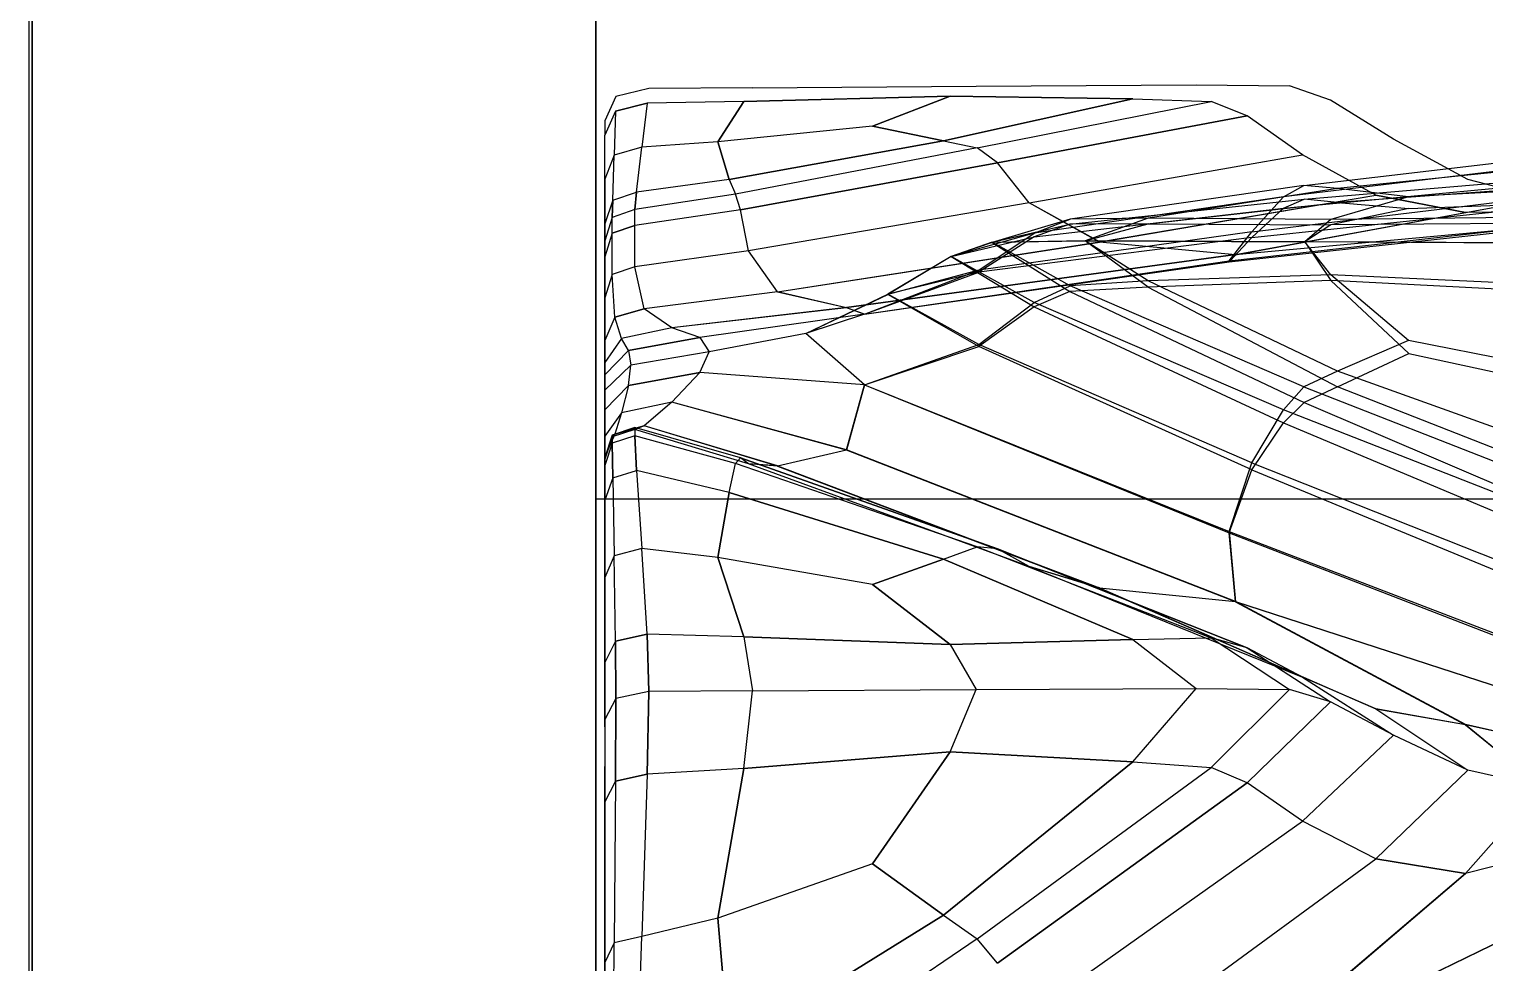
# Model space of a CAD drawing. Extents: x 11992 to 29481, y -6727 to 6811.
# Drawn here: x 12599.61 to 12606.23, y 1296.76 to 1301.01 of the extents above; entities that cross this region are included whole.
import ezdxf

# ---------------------------------------------------------------- set-up
doc = ezdxf.new("R2010")
doc.units = 0
doc.header["$MEASUREMENT"] = 0
doc.layers.get('0').update_dxf_attribs({"color": 8, "linetype": 'CONTINUOUS'})
doc.layers.add('WALL', color=8, linetype='CONTINUOUS')

msp = doc.modelspace()

# ---------------------------------------------------------------- linework, layer by layer
for p, q in [((12599.6186, 530.5954, 559.5745), (12599.6281, 2180.5963, 559.5742)), ((12599.6281, 2180.5963, 429.574), (12599.6186, 530.5953, 429.5743)), ((12599.6281, 2180.5963, 429.574), (12599.6186, 530.5953, 429.5743)), ((12599.6281, 2180.5963, -40.4265), (12599.6186, 530.5953, -40.4263)), ((12602.1883, 1290.4659, -1739.1562), (12602.1883, 1312.3497, -1736.4213)), ((12602.1883, 1290.4659, -1741.7091), (12602.1883, 1311.6211, -1748.3068)), ((12602.1883, 1290.5451, -1740.4327), (12602.1883, 1310.4438, -1751.9914)), ((12602.1883, 1306.8622, -1722.1583), (12602.1883, 1288.0388, -1733.8369)), ((12602.1883, 1287.196, -1747.8711), (12602.1883, 1306.8622, -1758.7071)), ((12602.1883, 1290.2421, -1737.9697), (12602.1883, 1304.5183, -1719.1873)), ((12602.1883, 1287.196, -1732.9943), (12602.1883, 1301.8457, -1716.5148)), ((12602.4295, 1300.7451, -1740.4329), (12602.2798, 1300.7084, -1740.4329)), ((12602.9021, 1300.7477, -1740.4329), (12602.4295, 1300.7451, -1740.4329)), ((12602.9021, 1300.7477, -1740.4329), (12603.9197, 1300.7554, -1740.4329)), ((12603.9197, 1300.7554, -1740.4329), (12604.9205, 1300.7606, -1740.4329)), ((12604.9205, 1300.7606, -1740.4329), (12605.3449, 1300.7561, -1740.4329)), ((12605.5314, 1300.691, -1740.4329), (12605.3449, 1300.7561, -1740.4329)), ((12602.2798, 1300.7084, -1740.4329), (12602.2297, 1300.598, -1740.4329)), ((12602.8625, 1300.686, -1741.0332), (12602.4219, 1300.6781, -1741.0706)), ((12602.8625, 1300.686, -1739.8327), (12602.4219, 1300.6781, -1739.7953)), ((12602.8625, 1300.686, -1741.0332), (12602.7442, 1300.5012, -1742.075)), ((12602.7442, 1300.5012, -1738.7908), (12602.8625, 1300.686, -1739.8327)), ((12602.8625, 1300.686, -1741.0332), (12603.8014, 1300.7098, -1740.921)), ((12603.8014, 1300.7098, -1739.9449), (12602.8625, 1300.686, -1739.8327)), ((12602.8625, 1300.686, -1739.8327), (12602.8625, 1300.686, -1741.0332)), ((12603.8014, 1300.7098, -1740.921), (12603.4471, 1300.5732, -1741.7055)), ((12603.4471, 1300.5732, -1739.1604), (12603.8014, 1300.7098, -1739.9449)), ((12603.7704, 1300.5057, -1738.8122), (12604.633, 1300.697, -1739.8775)), ((12604.633, 1300.697, -1740.9884), (12603.7704, 1300.5057, -1742.0537)), ((12603.8014, 1300.7098, -1740.921), (12604.633, 1300.697, -1740.9884)), ((12604.633, 1300.697, -1739.8775), (12603.8014, 1300.7098, -1739.9449)), ((12603.8014, 1300.7098, -1739.9449), (12603.8014, 1300.7098, -1740.921)), ((12603.9239, 1300.475, -1738.6476), (12604.9897, 1300.6858, -1739.8429)), ((12603.9239, 1300.475, -1742.2183), (12604.9897, 1300.6858, -1741.0231)), ((12604.633, 1300.697, -1739.8775), (12604.9897, 1300.6858, -1739.8429)), ((12604.633, 1300.697, -1740.9884), (12604.9897, 1300.6858, -1741.0231)), ((12604.633, 1300.697, -1740.9884), (12604.633, 1300.697, -1739.8775)), ((12605.1528, 1300.6197, -1739.8177), (12604.9897, 1300.6858, -1739.8429)), ((12605.1528, 1300.6197, -1741.0482), (12604.9897, 1300.6858, -1741.0231)), ((12604.9897, 1300.6858, -1741.0231), (12604.9897, 1300.6858, -1739.8429)), ((12605.8194, 1300.5146, -1740.4329), (12605.5314, 1300.691, -1740.4329)), ((12602.2779, 1300.6414, -1741.0694), (12602.2297, 1300.5315, -1741.0659)), ((12602.2779, 1300.6414, -1739.7965), (12602.2297, 1300.5315, -1739.7999)), ((12602.2779, 1300.6414, -1741.0694), (12602.2717, 1300.4409, -1742.195)), ((12602.2779, 1300.6414, -1739.7965), (12602.2717, 1300.4409, -1738.6709)), ((12602.2779, 1300.6414, -1739.7965), (12602.4219, 1300.6781, -1739.7953)), ((12602.4219, 1300.6781, -1741.0706), (12602.2779, 1300.6414, -1741.0694)), ((12602.2779, 1300.6414, -1739.7965), (12602.2779, 1300.6414, -1741.0694)), ((12602.4219, 1300.6781, -1739.7953), (12602.3981, 1300.4771, -1738.6676)), ((12602.4219, 1300.6781, -1741.0706), (12602.3981, 1300.4771, -1742.1982)), ((12602.4219, 1300.6781, -1739.7953), (12602.4219, 1300.6781, -1741.0706)), ((12605.1528, 1300.6197, -1739.8177), (12604.0169, 1300.4061, -1738.5475)), ((12604.0169, 1300.4061, -1742.3184), (12605.1528, 1300.6197, -1741.0482)), ((12605.1528, 1300.6197, -1739.8177), (12605.1528, 1300.6197, -1741.0482)), ((12605.4045, 1300.4421, -1741.0871), (12605.1528, 1300.6197, -1741.0482)), ((12605.4045, 1300.4421, -1739.7788), (12605.1528, 1300.6197, -1739.8177)), ((12602.2297, 1300.598, -1740.4329), (12602.2297, 1300.5315, -1739.7999)), ((12603.4471, 1300.5732, -1739.1604), (12602.7442, 1300.5012, -1738.7908)), ((12603.4471, 1300.5732, -1741.7055), (12602.7442, 1300.5012, -1742.075)), ((12603.7704, 1300.5057, -1738.8122), (12603.4471, 1300.5732, -1739.1604)), ((12603.4471, 1300.5732, -1741.7055), (12603.7704, 1300.5057, -1742.0537)), ((12602.2297, 1299.7976, -1739.8228), (12602.2297, 1300.5315, -1741.0659)), ((12602.7442, 1300.5012, -1738.7908), (12602.3981, 1300.4771, -1738.6676)), ((12602.7442, 1300.5012, -1742.075), (12602.3981, 1300.4771, -1742.1982)), ((12602.7442, 1300.5012, -1742.075), (12602.7953, 1300.3307, -1742.9615)), ((12602.7953, 1300.3307, -1737.9045), (12602.7442, 1300.5012, -1738.7908)), ((12603.7704, 1300.5057, -1742.0537), (12602.7953, 1300.3307, -1742.9615)), ((12602.7953, 1300.3307, -1737.9045), (12603.7704, 1300.5057, -1738.8122)), ((12603.7704, 1300.5057, -1738.8122), (12603.9239, 1300.475, -1738.6476)), ((12603.7704, 1300.5057, -1742.0537), (12603.9239, 1300.475, -1742.2183)), ((12606.1575, 1300.331, -1740.4329), (12605.8194, 1300.5146, -1740.4329)), ((12602.2717, 1300.4409, -1742.195), (12602.2297, 1300.3319, -1742.1855)), ((12602.2717, 1300.4409, -1738.6709), (12602.2297, 1300.3319, -1738.6803)), ((12602.266, 1300.2363, -1743.2589), (12602.2717, 1300.4409, -1742.195)), ((12602.266, 1300.2363, -1737.607), (12602.2717, 1300.4409, -1738.6709)), ((12602.3981, 1300.4771, -1742.1982), (12602.2717, 1300.4409, -1742.195)), ((12602.3981, 1300.4771, -1738.6676), (12602.2717, 1300.4409, -1738.6709)), ((12602.3742, 1300.2723, -1743.264), (12602.3981, 1300.4771, -1742.1982)), ((12602.3742, 1300.2723, -1737.6019), (12602.3981, 1300.4771, -1738.6676)), ((12603.9239, 1300.475, -1738.6476), (12602.8239, 1300.2642, -1737.5242)), ((12603.9239, 1300.475, -1742.2183), (12602.8239, 1300.2642, -1743.3417)), ((12604.0169, 1300.4061, -1738.5475), (12603.9239, 1300.475, -1738.6476)), ((12604.0169, 1300.4061, -1742.3184), (12603.9239, 1300.475, -1742.2183)), ((12604.1609, 1300.2239, -1742.473), (12605.4045, 1300.4421, -1741.0871)), ((12604.1609, 1300.2239, -1738.3929), (12605.4045, 1300.4421, -1739.7788)), ((12605.7383, 1300.2597, -1741.1157), (12605.4045, 1300.4421, -1741.0871)), ((12605.7383, 1300.2597, -1739.7502), (12605.4045, 1300.4421, -1739.7788)), ((12605.4045, 1300.4421, -1739.7788), (12605.4045, 1300.4421, -1741.0871)), ((12605.4112, 1300.3029, -1743.9724), (12606.5437, 1300.4357, -1742.8562)), ((12604.0169, 1300.4061, -1738.5475), (12602.8472, 1300.1922, -1737.3493)), ((12602.8472, 1300.1922, -1743.5166), (12604.0169, 1300.4061, -1742.3184)), ((12604.1609, 1300.2239, -1742.473), (12604.0169, 1300.4061, -1742.3184)), ((12604.1609, 1300.2239, -1738.3929), (12604.0169, 1300.4061, -1738.5475)), ((12606.5208, 1300.3958, -1742.6615), (12605.3182, 1300.2511, -1743.8532)), ((12606.5742, 1300.3932, -1743.2344), (12605.5638, 1300.2893, -1744.1375)), ((12602.2297, 1300.3319, -1738.6803), (12602.2297, 1300.1286, -1737.6222)), ((12602.7953, 1300.3307, -1742.9615), (12602.3742, 1300.2723, -1743.264)), ((12602.7953, 1300.3307, -1737.9045), (12602.3742, 1300.2723, -1737.6019)), ((12602.7953, 1300.3307, -1742.9615), (12602.8239, 1300.2642, -1743.3417)), ((12602.7953, 1300.3307, -1737.9045), (12602.8239, 1300.2642, -1737.5242)), ((12605.4112, 1300.3029, -1743.9724), (12604.3469, 1300.1498, -1745.1576)), ((12605.5638, 1300.2893, -1744.1375), (12604.7026, 1300.1541, -1745.1943)), ((12605.3182, 1300.2001, -1737.0418), (12606.5218, 1300.3138, -1738.2528)), ((12605.3182, 1300.2511, -1743.8532), (12605.4112, 1300.3029, -1743.9724)), ((12605.5638, 1300.2893, -1744.1375), (12605.4112, 1300.3029, -1743.9724)), ((12605.4117, 1300.2401, -1736.9275), (12606.5451, 1300.3367, -1738.0655)), ((12605.8871, 1300.2518, -1744.4836), (12605.5638, 1300.2893, -1744.1375)), ((12606.5756, 1300.2998, -1737.6814), (12605.5647, 1300.2258, -1736.7607)), ((12606.6314, 1300.2936, -1744.1154), (12605.8871, 1300.2518, -1744.4836)), ((12606.4946, 1300.2435, -1740.4329), (12606.1575, 1300.331, -1740.4329)), ((12602.2297, 1300.2747, -1739.8079), (12602.2297, 1300.0775, -1738.7026)), ((12602.266, 1300.2363, -1743.2589), (12602.2297, 1300.1286, -1743.2437)), ((12602.266, 1300.2363, -1737.607), (12602.2297, 1300.1286, -1737.6222)), ((12602.266, 1300.2363, -1737.607), (12602.2636, 1300.1579, -1737.1556)), ((12602.2636, 1300.1579, -1743.7103), (12602.266, 1300.2363, -1743.2589)), ((12602.266, 1300.2363, -1743.2589), (12602.3742, 1300.2723, -1743.264)), ((12602.266, 1300.2363, -1737.607), (12602.3742, 1300.2723, -1737.6019)), ((12602.3742, 1300.2723, -1737.6019), (12602.3661, 1300.1939, -1737.1497)), ((12602.3661, 1300.1939, -1743.7162), (12602.3742, 1300.2723, -1743.264)), ((12602.8239, 1300.2642, -1737.5242), (12602.3661, 1300.1939, -1737.1497)), ((12602.8239, 1300.2642, -1743.3417), (12602.3661, 1300.1939, -1743.7162)), ((12602.8472, 1300.1922, -1737.3493), (12602.8239, 1300.2642, -1737.5242)), ((12602.8472, 1300.1922, -1743.5166), (12602.8239, 1300.2642, -1743.3417)), ((12604.1609, 1300.2239, -1742.473), (12602.883, 1300.006, -1743.7868)), ((12604.1609, 1300.2239, -1738.3929), (12602.883, 1300.006, -1737.0791)), ((12604.4804, 1300.0456, -1742.5865), (12604.1609, 1300.2239, -1742.473)), ((12604.4804, 1300.0461, -1738.2795), (12604.1609, 1300.2239, -1738.3929)), ((12605.3182, 1300.2511, -1743.8532), (12604.1838, 1300.0866, -1745.1141)), ((12604.3464, 1300.1267, -1735.7195), (12605.4117, 1300.2401, -1736.9275)), ((12604.4804, 1300.0456, -1742.5865), (12605.7383, 1300.2597, -1741.1157)), ((12604.4804, 1300.0461, -1738.2795), (12605.7383, 1300.2597, -1739.7502)), ((12604.7026, 1300.1286, -1735.6831), (12605.5647, 1300.2258, -1736.7607)), ((12605.1003, 1299.9889, -1738.3031), (12606.4946, 1300.2435, -1740.4329)), ((12605.1742, 1300.0928, -1743.6447), (12605.3182, 1300.2511, -1743.8532)), ((12605.1742, 1300.0928, -1743.6447), (12606.485, 1300.2497, -1742.3315)), ((12605.3182, 1300.2001, -1737.0418), (12605.4117, 1300.2401, -1736.9275)), ((12605.5647, 1300.2258, -1736.7607), (12605.4117, 1300.2401, -1736.9275)), ((12605.8871, 1300.2518, -1744.4836), (12605.5337, 1300.1479, -1745.2607)), ((12605.5647, 1300.2258, -1736.7607), (12605.888, 1300.1979, -1736.4075)), ((12606.146, 1300.1796, -1741.1101), (12605.7383, 1300.2597, -1741.1157)), ((12605.7383, 1300.2597, -1739.7502), (12606.146, 1300.1798, -1739.7558)), ((12605.7383, 1300.2597, -1739.7502), (12605.7383, 1300.2597, -1741.1157)), ((12605.888, 1300.1979, -1736.4075), (12606.6324, 1300.2273, -1736.7825)), ((12606.146, 1300.1796, -1741.1101), (12606.4946, 1300.2435, -1740.4329)), ((12602.2636, 1300.1579, -1737.1556), (12602.2297, 1300.0506, -1737.1733)), ((12602.2636, 1300.1579, -1743.7103), (12602.2297, 1300.0506, -1743.6926)), ((12602.3661, 1300.1939, -1737.1497), (12602.2636, 1300.1579, -1737.1556)), ((12602.3661, 1300.1939, -1743.7162), (12602.2636, 1300.1579, -1743.7103)), ((12602.2636, 1299.898, -1744.2179), (12602.2636, 1300.1579, -1743.7103)), ((12602.2636, 1299.898, -1736.648), (12602.2636, 1300.1579, -1737.1556)), ((12602.3661, 1299.9333, -1744.2247), (12602.3661, 1300.1939, -1743.7162)), ((12602.3661, 1299.9333, -1736.6412), (12602.3661, 1300.1939, -1737.1497)), ((12602.8472, 1300.1922, -1737.3493), (12602.3661, 1300.1209, -1736.9499)), ((12602.8472, 1300.1922, -1743.5166), (12602.3661, 1300.1209, -1743.916)), ((12602.883, 1300.006, -1737.0791), (12602.8472, 1300.1922, -1737.3493)), ((12602.883, 1300.006, -1743.7868), (12602.8472, 1300.1922, -1743.5166)), ((12604.3469, 1300.1498, -1745.1576), (12603.9917, 1300.0442, -1745.7364)), ((12604.1833, 1300.0694, -1735.761), (12605.3182, 1300.2001, -1737.0418)), ((12604.1838, 1300.0866, -1745.1141), (12604.3469, 1300.1498, -1745.1576)), ((12604.7026, 1300.1541, -1745.1943), (12604.3469, 1300.1498, -1745.1576)), ((12604.7026, 1300.1541, -1745.1943), (12604.4156, 1300.0506, -1745.7382)), ((12605.5337, 1300.1479, -1745.2607), (12604.7026, 1300.1541, -1745.1943)), ((12605.1003, 1299.9877, -1742.563), (12606.146, 1300.1796, -1741.1101)), ((12605.1742, 1300.0661, -1737.2379), (12606.4855, 1300.2053, -1738.5618)), ((12605.1742, 1300.0661, -1737.2379), (12605.3182, 1300.2001, -1737.0418)), ((12605.888, 1300.1979, -1736.4075), (12605.5337, 1300.1233, -1735.6147)), ((12606.5198, 1300.1591, -1745.1477), (12605.5337, 1300.1479, -1745.2607)), ((12606.7287, 1300.1894, -1740.0327), (12606.146, 1300.1798, -1739.7558)), ((12606.7287, 1300.1886, -1740.8331), (12606.146, 1300.1796, -1741.1101)), ((12602.2297, 1300.1286, -1743.2437), (12602.2297, 1299.5447, -1744.1498)), ((12602.2636, 1300.0854, -1736.9561), (12602.2297, 1299.9784, -1736.9749)), ((12602.2636, 1300.0854, -1743.9098), (12602.2297, 1299.9784, -1743.891)), ((12602.2636, 1300.0854, -1743.9098), (12602.3661, 1300.1209, -1743.916)), ((12602.3661, 1300.1209, -1736.9499), (12602.2636, 1300.0854, -1736.9561)), ((12604.1838, 1300.0866, -1745.1141), (12603.8052, 1299.9791, -1745.7189)), ((12605.1742, 1300.0928, -1743.6447), (12603.9316, 1299.9171, -1745.0272)), ((12603.9316, 1299.9171, -1745.0272), (12604.1838, 1300.0866, -1745.1141)), ((12603.9917, 1300.0444, -1735.1305), (12604.3464, 1300.1267, -1735.7195)), ((12604.3464, 1300.1267, -1735.7195), (12604.1833, 1300.0694, -1735.761)), ((12604.7026, 1300.1286, -1735.6831), (12604.3464, 1300.1267, -1735.7195)), ((12604.4156, 1300.0511, -1735.1287), (12604.7026, 1300.1286, -1735.6831)), ((12604.7026, 1300.1286, -1735.6831), (12605.5337, 1300.1233, -1735.6147)), ((12605.0707, 1299.9607, -1743.2475), (12606.4593, 1300.1157, -1741.9135)), ((12605.0707, 1299.956, -1737.6227), (12606.4598, 1300.1076, -1738.9589)), ((12605.0707, 1299.9607, -1743.2475), (12605.1742, 1300.0928, -1743.6447)), ((12605.1003, 1299.9889, -1738.3031), (12606.4669, 1300.1155, -1739.4109)), ((12606.4669, 1300.1133, -1741.4547), (12605.1003, 1299.9877, -1742.563)), ((12605.5337, 1300.1479, -1745.2607), (12605.416, 1300.0473, -1745.7369)), ((12605.5337, 1300.1233, -1735.6147), (12605.416, 1300.0473, -1735.1293)), ((12606.5198, 1300.1307, -1735.7288), (12605.5337, 1300.1233, -1735.6147)), ((12602.2297, 1300.0775, -1742.1633), (12602.2297, 1299.2729, -1740.4329)), ((12602.2297, 1299.9784, -1743.891), (12602.2297, 1300.0506, -1743.6926)), ((12603.016, 1299.8196, -1736.7769), (12604.4804, 1300.0461, -1738.2795)), ((12603.016, 1299.8196, -1744.0891), (12604.4804, 1300.0456, -1742.5865)), ((12603.8052, 1299.9791, -1735.1477), (12604.1833, 1300.0694, -1735.761)), ((12603.9917, 1300.0444, -1735.1305), (12603.8052, 1299.9791, -1735.1477)), ((12603.9917, 1300.0442, -1745.7364), (12603.8052, 1299.9791, -1745.7189)), ((12604.1833, 1300.0694, -1735.761), (12603.9311, 1299.9085, -1735.8443)), ((12605.1742, 1300.0661, -1737.2379), (12603.9311, 1299.9085, -1735.8443)), ((12603.9917, 1300.0444, -1735.1305), (12604.4156, 1300.0511, -1735.1287)), ((12604.4156, 1300.0506, -1745.7382), (12603.9917, 1300.0442, -1745.7364)), ((12604.3469, 1299.8463, -1734.5764), (12603.9917, 1300.0444, -1735.1305)), ((12603.9917, 1300.0442, -1745.7364), (12604.3464, 1299.8208, -1746.2877)), ((12604.7026, 1299.8687, -1734.6059), (12604.4156, 1300.0511, -1735.1287)), ((12604.4156, 1300.0511, -1735.1287), (12605.416, 1300.0473, -1735.1293)), ((12604.7026, 1299.8408, -1746.2572), (12604.4156, 1300.0506, -1745.7382)), ((12605.416, 1300.0473, -1745.7369), (12604.4156, 1300.0506, -1745.7382)), ((12604.4804, 1300.0461, -1738.2795), (12605.1003, 1299.9889, -1738.3031)), ((12605.1003, 1299.9877, -1742.563), (12604.4804, 1300.0456, -1742.5865)), ((12605.0707, 1299.956, -1737.6227), (12605.1742, 1300.0661, -1737.2379)), ((12606.4827, 1300.0406, -1735.1305), (12605.416, 1300.0473, -1735.1293)), ((12606.4827, 1300.0408, -1745.7346), (12605.416, 1300.0473, -1745.7369)), ((12605.416, 1300.0473, -1745.7369), (12605.5337, 1299.8704, -1746.1953)), ((12605.5337, 1299.8966, -1734.6665), (12605.416, 1300.0473, -1735.1293)), ((12602.2297, 1299.8768, -1737.6578), (12602.2297, 1299.9784, -1736.9749)), ((12602.883, 1300.006, -1743.7868), (12602.3661, 1299.9333, -1744.2247)), ((12602.883, 1300.006, -1737.0791), (12602.3661, 1299.9333, -1736.6412)), ((12603.016, 1299.8196, -1736.7769), (12602.883, 1300.006, -1737.0791)), ((12603.016, 1299.8196, -1744.0891), (12602.883, 1300.006, -1743.7868)), ((12605.1003, 1299.9889, -1738.3031), (12603.3289, 1299.7476, -1736.5061)), ((12605.1003, 1299.9877, -1742.563), (12603.3289, 1299.7466, -1744.3604)), ((12603.4118, 1299.7173, -1745.0064), (12605.0707, 1299.9607, -1743.2475)), ((12603.4118, 1299.7171, -1735.8616), (12605.0707, 1299.956, -1737.6227)), ((12603.8052, 1299.9791, -1745.7189), (12603.5172, 1299.8072, -1745.6731)), ((12603.8052, 1299.9791, -1735.1477), (12603.5172, 1299.8077, -1735.1941)), ((12603.8052, 1299.9791, -1745.7189), (12604.1833, 1299.7504, -1746.2949)), ((12604.1838, 1299.77, -1734.5702), (12603.8052, 1299.9791, -1735.1477)), ((12605.1003, 1299.9889, -1738.3031), (12605.0707, 1299.956, -1737.6227)), ((12605.0707, 1299.9607, -1743.2475), (12605.1003, 1299.9877, -1742.563)), ((12602.2636, 1299.898, -1744.2179), (12602.2297, 1299.7919, -1744.1975)), ((12602.2636, 1299.898, -1736.648), (12602.2297, 1299.7919, -1736.6684)), ((12602.3661, 1299.9333, -1744.2247), (12602.2636, 1299.898, -1744.2179)), ((12602.3661, 1299.9333, -1736.6412), (12602.2636, 1299.898, -1736.648)), ((12602.2746, 1299.703, -1744.5806), (12602.2636, 1299.898, -1744.2179)), ((12602.2746, 1299.703, -1736.2853), (12602.2636, 1299.898, -1736.648)), ((12602.4086, 1299.7414, -1736.2769), (12602.3661, 1299.9333, -1736.6412)), ((12602.4086, 1299.7411, -1744.5891), (12602.3661, 1299.9333, -1744.2247)), ((12603.4118, 1299.7173, -1745.0064), (12603.9316, 1299.9171, -1745.0272)), ((12603.4118, 1299.7171, -1735.8616), (12603.9311, 1299.9085, -1735.8443)), ((12603.9316, 1299.9171, -1745.0272), (12603.5172, 1299.8072, -1745.6731)), ((12603.9311, 1299.9085, -1735.8443), (12603.5172, 1299.8077, -1735.1941)), ((12605.5337, 1299.8966, -1734.6665), (12604.7026, 1299.8687, -1734.6059)), ((12605.8871, 1299.5978, -1733.9416), (12605.5337, 1299.8966, -1734.6665)), ((12606.5198, 1299.8496, -1734.563), (12605.5337, 1299.8966, -1734.6665)), ((12602.2297, 1298.3371, -1736.5767), (12602.2297, 1299.8768, -1743.2081)), ((12603.016, 1299.8196, -1736.7769), (12602.4086, 1299.7414, -1736.2769)), ((12603.016, 1299.8196, -1744.0891), (12602.4086, 1299.7411, -1744.5891)), ((12603.016, 1299.8196, -1736.7769), (12603.3289, 1299.7476, -1736.5061)), ((12603.3289, 1299.7466, -1744.3604), (12603.016, 1299.8196, -1744.0891)), ((12604.3464, 1299.8208, -1746.2877), (12604.1833, 1299.7504, -1746.2949)), ((12604.1838, 1299.77, -1734.5702), (12604.3469, 1299.8463, -1734.5764)), ((12604.7026, 1299.8408, -1746.2572), (12604.3464, 1299.8208, -1746.2877)), ((12604.3464, 1299.8208, -1746.2877), (12605.4117, 1299.3151, -1747.3905)), ((12604.7026, 1299.8687, -1734.6059), (12604.3469, 1299.8463, -1734.5764)), ((12605.4112, 1299.3864, -1733.4733), (12604.3469, 1299.8463, -1734.5764)), ((12605.5337, 1299.8704, -1746.1953), (12604.7026, 1299.8408, -1746.2572)), ((12605.5638, 1299.4572, -1733.6231), (12604.7026, 1299.8687, -1734.6059)), ((12604.7026, 1299.8408, -1746.2572), (12605.5647, 1299.3861, -1747.239)), ((12605.5337, 1299.8704, -1746.1953), (12605.888, 1299.5385, -1746.9192)), ((12606.5198, 1299.8196, -1746.2978), (12605.5337, 1299.8704, -1746.1953)), ((12602.2297, 1299.7976, -1739.8228), (12602.2297, 1298.7612, -1737.3855)), ((12602.2297, 1299.7919, -1744.1975), (12602.2297, 1299.0242, -1742.0712)), ((12602.2297, 1299.7919, -1736.6684), (12602.2297, 1299.0411, -1735.0859)), ((12603.1438, 1299.6298, -1735.2417), (12603.5172, 1299.8077, -1735.1941)), ((12603.1443, 1299.6293, -1745.6257), (12603.5172, 1299.8072, -1745.6731)), ((12603.9316, 1299.5797, -1734.5798), (12603.5172, 1299.8077, -1735.1941)), ((12603.9311, 1299.5695, -1746.2868), (12603.5172, 1299.8072, -1745.6731)), ((12603.9316, 1299.5797, -1734.5798), (12604.1838, 1299.77, -1734.5702)), ((12605.3182, 1299.2822, -1733.396), (12604.1838, 1299.77, -1734.5702)), ((12602.2746, 1299.703, -1744.5806), (12602.2297, 1299.5969, -1744.5579)), ((12602.2746, 1299.703, -1736.2853), (12602.2297, 1299.5969, -1736.308)), ((12602.4086, 1299.7414, -1736.2769), (12602.2746, 1299.703, -1736.2853)), ((12602.2746, 1299.703, -1744.5806), (12602.4086, 1299.7411, -1744.5891)), ((12602.306, 1299.6064, -1735.9224), (12602.2746, 1299.703, -1736.2853)), ((12602.306, 1299.6064, -1744.9436), (12602.2746, 1299.703, -1744.5806)), ((12602.5349, 1299.6548, -1735.9104), (12602.4086, 1299.7414, -1736.2769)), ((12602.5349, 1299.6546, -1744.9559), (12602.4086, 1299.7411, -1744.5891)), ((12603.3289, 1299.7476, -1736.5061), (12602.5349, 1299.6548, -1735.9104)), ((12603.3289, 1299.7466, -1744.3604), (12602.5349, 1299.6546, -1744.9559)), ((12603.4118, 1299.7173, -1745.0064), (12602.6618, 1299.6105, -1745.3017)), ((12603.4118, 1299.7171, -1735.8616), (12602.6618, 1299.611, -1735.565)), ((12603.4118, 1299.7171, -1735.8616), (12603.1438, 1299.6298, -1735.2417)), ((12603.4118, 1299.7173, -1745.0064), (12603.1443, 1299.6293, -1745.6257)), ((12603.3289, 1299.7476, -1736.5061), (12603.4118, 1299.7171, -1735.8616)), ((12603.4118, 1299.7173, -1745.0064), (12603.3289, 1299.7466, -1744.3604)), ((12604.1833, 1299.7504, -1746.2949), (12603.9311, 1299.5695, -1746.2868)), ((12604.1833, 1299.7504, -1746.2949), (12605.3182, 1299.2233, -1747.4697)), ((12602.5349, 1299.6548, -1735.9104), (12602.306, 1299.6064, -1735.9224)), ((12602.5349, 1299.6546, -1744.9559), (12602.306, 1299.6064, -1744.9436)), ((12602.6618, 1299.611, -1735.565), (12602.5349, 1299.6548, -1735.9104)), ((12602.6618, 1299.6105, -1745.3017), (12602.5349, 1299.6546, -1744.9559)), ((12603.1438, 1299.6298, -1735.2417), (12602.7037, 1299.5463, -1735.2639)), ((12603.1443, 1299.6293, -1745.6257), (12602.7037, 1299.5461, -1745.6031)), ((12603.4118, 1299.3964, -1734.6616), (12603.1438, 1299.6298, -1735.2417)), ((12603.4118, 1299.395, -1746.2059), (12603.1443, 1299.6293, -1745.6257)), ((12602.306, 1299.6064, -1735.9224), (12602.2297, 1299.4975, -1735.948)), ((12602.306, 1299.6064, -1744.9436), (12602.2297, 1299.4975, -1744.9179)), ((12602.2297, 1299.5969, -1744.5579), (12602.2297, 1299.3518, -1744.5056)), ((12602.2297, 1299.4975, -1735.948), (12602.2297, 1299.5969, -1736.308)), ((12602.3375, 1299.5525, -1735.5802), (12602.2297, 1299.4405, -1735.6086)), ((12602.3375, 1299.5523, -1745.2858), (12602.306, 1299.6064, -1744.9436)), ((12602.3375, 1299.5525, -1735.5802), (12602.306, 1299.6064, -1735.9224)), ((12602.3375, 1299.5525, -1735.5802), (12602.6618, 1299.611, -1735.565)), ((12602.6618, 1299.6105, -1745.3017), (12602.3375, 1299.5523, -1745.2858)), ((12602.3375, 1299.5525, -1735.5802), (12602.348, 1299.4846, -1735.28)), ((12602.6618, 1299.611, -1735.565), (12602.7037, 1299.5463, -1735.2639)), ((12602.6618, 1299.6105, -1745.3017), (12602.7037, 1299.5461, -1745.6031)), ((12603.4118, 1299.3964, -1734.6616), (12603.9316, 1299.5797, -1734.5798)), ((12603.4118, 1299.395, -1746.2059), (12603.9311, 1299.5695, -1746.2868)), ((12605.1742, 1299.0092, -1747.5724), (12603.9311, 1299.5695, -1746.2868)), ((12605.1742, 1299.0407, -1733.2945), (12603.9316, 1299.5797, -1734.5798)), ((12605.8871, 1299.5978, -1733.9416), (12605.5638, 1299.4572, -1733.6231)), ((12606.6314, 1299.4498, -1733.6018), (12605.8871, 1299.5978, -1733.9416)), ((12602.3375, 1299.5523, -1745.2858), (12602.2297, 1299.4405, -1745.2573)), ((12602.2297, 1299.5447, -1744.1498), (12602.2297, 1299.3344, -1743.5747)), ((12602.2297, 1299.4975, -1744.9179), (12602.2297, 1298.8969, -1744.4086)), ((12602.3375, 1299.5523, -1745.2858), (12602.348, 1299.4846, -1745.5861)), ((12602.7037, 1299.5463, -1735.2639), (12602.348, 1299.4846, -1735.28)), ((12602.7037, 1299.5461, -1745.6031), (12602.348, 1299.4846, -1745.5861)), ((12602.6618, 1299.4515, -1734.9707), (12602.7037, 1299.5463, -1735.2639)), ((12602.6618, 1299.4515, -1745.8962), (12602.7037, 1299.5461, -1745.6031)), ((12605.5647, 1299.3861, -1747.239), (12605.888, 1299.5385, -1746.9192)), ((12605.888, 1299.5385, -1746.9192), (12606.6324, 1299.3764, -1747.2586)), ((12602.348, 1299.4846, -1745.5861), (12602.2297, 1299.3718, -1745.5558)), ((12602.348, 1299.4846, -1735.28), (12602.2297, 1299.3718, -1735.3101)), ((12602.2297, 1299.0411, -1745.78), (12602.2297, 1299.4405, -1745.2573)), ((12602.2297, 1299.4405, -1735.6086), (12602.2297, 1298.1268, -1735.6437)), ((12602.3375, 1299.3933, -1734.9861), (12602.348, 1299.4846, -1735.28)), ((12602.3375, 1299.3933, -1745.8801), (12602.348, 1299.4846, -1745.5861)), ((12602.3375, 1299.3933, -1745.8801), (12602.6618, 1299.4515, -1745.8962)), ((12602.6618, 1299.4515, -1734.9707), (12602.3375, 1299.3933, -1734.9861)), ((12602.6618, 1299.4515, -1745.8962), (12602.5349, 1299.3168, -1746.2173)), ((12602.6618, 1299.4515, -1734.9707), (12602.5349, 1299.3168, -1734.6492)), ((12603.4118, 1299.3964, -1734.6616), (12602.6618, 1299.4515, -1734.9707)), ((12603.4118, 1299.395, -1746.2059), (12602.6618, 1299.4515, -1745.8962)), ((12605.5638, 1299.4572, -1733.6231), (12605.4112, 1299.3864, -1733.4733)), ((12606.5742, 1299.0957, -1732.789), (12605.5638, 1299.4572, -1733.6231)), ((12602.3375, 1299.3933, -1734.9861), (12602.2297, 1299.2822, -1735.0173)), ((12602.3375, 1299.3933, -1745.8801), (12602.2297, 1299.2822, -1745.8486)), ((12602.2297, 1299.3718, -1735.3101), (12602.2297, 1299.1296, -1735.375)), ((12602.2297, 1299.3718, -1745.5558), (12602.2297, 1299.1296, -1745.4909)), ((12602.3375, 1299.3933, -1734.9861), (12602.306, 1299.2688, -1734.6627)), ((12602.3375, 1299.3933, -1745.8801), (12602.306, 1299.2688, -1746.2033)), ((12603.4118, 1299.3964, -1734.6616), (12603.3289, 1299.0988, -1734.0874)), ((12603.3289, 1299.0991, -1746.7794), (12603.4118, 1299.395, -1746.2059)), ((12603.4118, 1299.3964, -1734.6616), (12605.0707, 1298.7279, -1733.0168)), ((12603.4118, 1299.395, -1746.2059), (12605.0707, 1298.7214, -1747.8506)), ((12605.3182, 1299.2822, -1733.396), (12605.4112, 1299.3864, -1733.4733)), ((12605.4112, 1299.3864, -1733.4733), (12606.5437, 1298.9434, -1732.4403)), ((12605.5647, 1299.3861, -1747.239), (12605.4117, 1299.3151, -1747.3905)), ((12606.5756, 1298.9896, -1748.0733), (12605.5647, 1299.3861, -1747.239)), ((12602.5349, 1299.3168, -1746.2173), (12602.306, 1299.2688, -1746.2033)), ((12602.5349, 1299.3168, -1734.6492), (12602.306, 1299.2688, -1734.6627)), ((12602.5349, 1299.3168, -1746.2173), (12602.4086, 1299.2083, -1746.5778)), ((12602.5349, 1299.3168, -1734.6492), (12602.4086, 1299.2083, -1734.2882)), ((12603.3289, 1299.0988, -1734.0874), (12602.5349, 1299.3168, -1734.6492)), ((12603.3289, 1299.0991, -1746.7794), (12602.5349, 1299.3168, -1746.2173)), ((12605.3182, 1299.2233, -1747.4697), (12605.4117, 1299.3151, -1747.3905)), ((12605.4117, 1299.3151, -1747.3905), (12606.5451, 1298.8299, -1748.4244)), ((12602.2297, 1298.3869, -1734.5541), (12602.2297, 1299.2822, -1735.0173)), ((12602.2297, 1299.1618, -1746.171), (12602.2297, 1299.2822, -1745.8486)), ((12602.306, 1299.2688, -1734.6627), (12602.2297, 1299.1618, -1734.6949)), ((12602.306, 1299.2688, -1746.2033), (12602.2297, 1299.1618, -1746.171)), ((12602.2297, 1299.2645, -1737.1), (12602.2297, 1298.5197, -1736.9136)), ((12602.306, 1299.2688, -1734.6627), (12602.2746, 1299.1708, -1734.3001)), ((12602.306, 1299.2688, -1746.2033), (12602.2746, 1299.1708, -1746.5659)), ((12605.1742, 1299.0407, -1733.2945), (12605.3182, 1299.2822, -1733.396)), ((12605.1742, 1299.0092, -1747.5724), (12605.3182, 1299.2233, -1747.4697)), ((12606.5208, 1298.8115, -1732.2916), (12605.3182, 1299.2822, -1733.396)), ((12605.3182, 1299.2233, -1747.4697), (12606.5218, 1298.7162, -1748.5752)), ((12602.2297, 1299.2109, -1741.0246), (12602.2297, 1299.2109, -1739.8412)), ((12602.2746, 1299.1708, -1734.3001), (12602.2297, 1299.0676, -1734.3334)), ((12602.2746, 1299.1708, -1746.5659), (12602.2297, 1299.0676, -1746.5324)), ((12602.2636, 1299.1668, -1733.5279), (12602.2297, 1299.0647, -1733.5652)), ((12602.2636, 1299.1668, -1747.338), (12602.2297, 1299.0647, -1747.3007)), ((12602.2297, 1299.1618, -1734.6949), (12602.2297, 1299.0676, -1734.3334)), ((12602.2636, 1299.1587, -1746.9775), (12602.2297, 1299.0566, -1746.9422)), ((12602.2636, 1299.1587, -1733.8884), (12602.2297, 1299.0566, -1733.9237)), ((12602.2636, 1299.1668, -1733.5279), (12602.3661, 1299.2009, -1733.5155)), ((12602.3661, 1299.2009, -1747.3504), (12602.2636, 1299.1668, -1747.338)), ((12602.3661, 1299.1928, -1746.9893), (12602.2636, 1299.1587, -1746.9775)), ((12602.3661, 1299.1928, -1733.8766), (12602.2636, 1299.1587, -1733.8884)), ((12602.2746, 1299.1708, -1734.3001), (12602.2636, 1299.1587, -1733.8884)), ((12602.2746, 1299.1708, -1746.5659), (12602.2636, 1299.1587, -1746.9775)), ((12602.3661, 1299.1639, -1733.306), (12602.2636, 1299.1298, -1733.3188)), ((12602.3661, 1299.1639, -1747.5599), (12602.2636, 1299.1298, -1747.5471)), ((12602.2636, 1299.1587, -1746.9775), (12602.2636, 1299.1298, -1747.5471)), ((12602.2636, 1299.1587, -1733.8884), (12602.2636, 1299.1298, -1733.3188)), ((12602.2746, 1299.1708, -1734.3001), (12602.4086, 1299.2083, -1734.2882)), ((12602.4086, 1299.2083, -1746.5778), (12602.2746, 1299.1708, -1746.5659)), ((12602.4086, 1299.2083, -1734.2882), (12602.3661, 1299.1928, -1733.8766)), ((12602.4086, 1299.2083, -1746.5778), (12602.3661, 1299.1928, -1746.9893)), ((12602.8472, 1299.0628, -1733.1339), (12602.3661, 1299.2009, -1733.5155)), ((12602.8472, 1299.0628, -1747.7319), (12602.3661, 1299.2009, -1747.3504)), ((12602.883, 1299.0366, -1747.4049), (12602.3661, 1299.1928, -1746.9893)), ((12602.3661, 1299.1928, -1746.9893), (12602.3661, 1299.1639, -1747.5599)), ((12602.883, 1299.0366, -1733.461), (12602.3661, 1299.1928, -1733.8766)), ((12602.3661, 1299.1928, -1733.8766), (12602.3661, 1299.1639, -1733.306)), ((12602.8239, 1299.0376, -1732.9465), (12602.3661, 1299.1639, -1733.306)), ((12602.3661, 1299.1639, -1733.306), (12602.3742, 1299.0059, -1732.8751)), ((12602.8239, 1299.0376, -1747.9193), (12602.3661, 1299.1639, -1747.5599)), ((12602.3742, 1299.0059, -1747.9906), (12602.3661, 1299.1639, -1747.5599)), ((12603.016, 1299.0261, -1733.8161), (12602.4086, 1299.2083, -1734.2882)), ((12603.016, 1299.0264, -1747.05), (12602.4086, 1299.2083, -1746.5778)), ((12602.2636, 1299.1298, -1733.3188), (12602.2297, 1299.028, -1733.3572)), ((12602.2636, 1299.1298, -1747.5471), (12602.2297, 1299.028, -1747.5087)), ((12602.2636, 1299.1298, -1733.3188), (12602.266, 1298.9722, -1732.8887)), ((12602.266, 1298.972, -1747.9771), (12602.2636, 1299.1298, -1747.5471)), ((12603.016, 1299.0264, -1747.05), (12603.3289, 1299.0991, -1746.7794)), ((12603.3289, 1299.0988, -1734.0874), (12603.016, 1299.0261, -1733.8161)), ((12605.1003, 1298.4098, -1748.4562), (12603.3289, 1299.0991, -1746.7794)), ((12605.1003, 1298.4086, -1732.4105), (12603.3289, 1299.0988, -1734.0874)), ((12602.2297, 1299.085, -1744.0613), (12602.2297, 1298.5197, -1743.9523)), ((12602.2297, 1299.0676, -1746.5324), (12602.2297, 1298.1974, -1747.665)), ((12602.2297, 1299.0566, -1746.9422), (12602.2297, 1299.0647, -1747.3007)), ((12602.2297, 1298.8294, -1734.4107), (12602.2297, 1299.0647, -1733.5652)), ((12602.2297, 1298.8342, -1737.8053), (12602.2297, 1299.0242, -1738.7945)), ((12602.7953, 1298.905, -1748.2819), (12602.8239, 1299.0376, -1747.9193)), ((12602.7953, 1298.905, -1732.5839), (12602.8239, 1299.0376, -1732.9465)), ((12602.8472, 1299.0628, -1733.1339), (12602.8239, 1299.0376, -1732.9465)), ((12602.8472, 1299.0628, -1747.7319), (12602.8239, 1299.0376, -1747.9193)), ((12603.9239, 1298.6585, -1731.8683), (12602.8239, 1299.0376, -1732.9465)), ((12603.9239, 1298.6585, -1748.9976), (12602.8239, 1299.0376, -1747.9193)), ((12602.883, 1299.0366, -1747.4049), (12602.8472, 1299.0628, -1747.7319)), ((12602.883, 1299.0366, -1733.461), (12602.8472, 1299.0628, -1733.1339)), ((12602.8472, 1299.0628, -1733.1339), (12604.0169, 1298.6487, -1731.9894)), ((12604.0169, 1298.6487, -1748.8765), (12602.8472, 1299.0628, -1747.7319)), ((12604.1609, 1298.5686, -1732.2142), (12602.883, 1299.0366, -1733.461)), ((12603.016, 1299.0261, -1733.8161), (12602.883, 1299.0366, -1733.461)), ((12603.016, 1299.0264, -1747.05), (12602.883, 1299.0366, -1747.4049)), ((12604.1609, 1298.5686, -1748.6516), (12602.883, 1299.0366, -1747.4049)), ((12603.016, 1299.0264, -1747.05), (12604.4804, 1298.4711, -1748.4644)), ((12603.016, 1299.0261, -1733.8161), (12604.4804, 1298.4706, -1732.4016)), ((12605.0707, 1298.7279, -1733.0168), (12605.1742, 1299.0407, -1733.2945)), ((12605.1742, 1299.0407, -1733.2945), (12606.485, 1298.52, -1732.0789)), ((12602.266, 1298.9722, -1732.8887), (12602.2297, 1298.8711, -1732.9294)), ((12602.266, 1298.972, -1747.9771), (12602.2297, 1298.8711, -1747.9364)), ((12602.266, 1298.9722, -1732.8887), (12602.3742, 1299.0059, -1732.8751)), ((12602.266, 1298.972, -1747.9771), (12602.3742, 1299.0059, -1747.9906)), ((12602.266, 1298.9722, -1732.8887), (12602.2717, 1298.6172, -1731.8651)), ((12602.266, 1298.972, -1747.9771), (12602.2717, 1298.6172, -1749.0008)), ((12602.7953, 1298.905, -1748.2819), (12602.3742, 1299.0059, -1747.9906)), ((12602.7953, 1298.905, -1732.5839), (12602.3742, 1299.0059, -1732.8751)), ((12602.3742, 1299.0059, -1732.8751), (12602.3981, 1298.6504, -1731.8497)), ((12602.3742, 1299.0059, -1747.9906), (12602.3981, 1298.6504, -1749.0162)), ((12605.0707, 1298.7214, -1747.8506), (12605.1742, 1299.0092, -1747.5724)), ((12605.1742, 1299.0092, -1747.5724), (12606.4855, 1298.468, -1748.7886)), ((12602.2297, 1298.8969, -1744.4086), (12602.2297, 1298.6938, -1743.6658)), ((12602.7442, 1298.6096, -1731.731), (12602.7953, 1298.905, -1732.5839)), ((12602.7953, 1298.905, -1748.2819), (12602.7442, 1298.6096, -1749.1349)), ((12602.7953, 1298.905, -1748.2819), (12603.7704, 1298.6027, -1749.1556)), ((12603.7704, 1298.6027, -1731.7103), (12602.7953, 1298.905, -1732.5839)), ((12607.1879, 1298.8747, -1714.1708), (12602.1883, 1298.8747, -1714.1708)), ((12602.1883, 1298.8747, -1766.6945), (12602.1883, 1285.2558, -1749.2247)), ((12602.1883, 1286.2628, -1732.2581), (12602.1883, 1298.8747, -1714.1708)), ((12607.1879, 1298.8747, -1766.6945), (12602.1883, 1298.8747, -1766.6945)), ((12602.2297, 1297.8424, -1746.1352), (12602.2297, 1298.8711, -1747.9364)), ((12602.2297, 1298.8711, -1732.9294), (12602.2297, 1298.518, -1731.9113)), ((12602.2297, 1298.1909, -1735.9228), (12602.2297, 1298.8266, -1733.6521)), ((12605.0707, 1298.7279, -1733.0168), (12606.4593, 1298.195, -1731.7839)), ((12605.0707, 1298.7279, -1733.0168), (12605.1003, 1298.4086, -1732.4105)), ((12605.0707, 1298.7214, -1747.8506), (12606.4598, 1298.1845, -1749.0836)), ((12605.1003, 1298.4098, -1748.4562), (12605.0707, 1298.7214, -1747.8506)), ((12602.2297, 1298.6802, -1745.3704), (12602.2297, 1298.3371, -1744.2892)), ((12602.2297, 1297.9303, -1745.7973), (12602.2297, 1298.6802, -1745.3704)), ((12602.3981, 1298.6504, -1749.0162), (12602.2717, 1298.6172, -1749.0008)), ((12602.3981, 1298.6504, -1731.8497), (12602.2717, 1298.6172, -1731.8651)), ((12602.7442, 1298.6096, -1731.731), (12602.3981, 1298.6504, -1731.8497)), ((12602.4219, 1298.2606, -1730.7726), (12602.3981, 1298.6504, -1731.8497)), ((12602.7442, 1298.6096, -1749.1349), (12602.3981, 1298.6504, -1749.0162)), ((12602.4219, 1298.2606, -1750.0932), (12602.3981, 1298.6504, -1749.0162)), ((12603.7704, 1298.6027, -1731.7103), (12603.9239, 1298.6585, -1731.8683)), ((12603.7704, 1298.6027, -1749.1556), (12603.9239, 1298.6585, -1748.9976)), ((12603.9239, 1298.6585, -1731.8683), (12604.9897, 1298.2434, -1730.7276)), ((12604.0169, 1298.6487, -1748.8765), (12603.9239, 1298.6585, -1748.9976)), ((12603.9239, 1298.6585, -1748.9976), (12604.9897, 1298.2434, -1750.1382)), ((12604.0169, 1298.6487, -1731.9894), (12603.9239, 1298.6585, -1731.8683)), ((12604.1609, 1298.5686, -1732.2142), (12604.0169, 1298.6487, -1731.9894)), ((12605.1528, 1298.1988, -1750.0833), (12604.0169, 1298.6487, -1748.8765)), ((12604.0169, 1298.6487, -1731.9894), (12605.1528, 1298.1988, -1730.7825)), ((12604.1609, 1298.5686, -1748.6516), (12604.0169, 1298.6487, -1748.8765)), ((12602.2717, 1298.6172, -1731.8651), (12602.2297, 1298.518, -1731.9113)), ((12602.2717, 1298.6172, -1749.0008), (12602.2297, 1298.518, -1748.9545)), ((12602.2297, 1298.5936, -1735.2133), (12602.2297, 1297.9303, -1735.0685)), ((12602.2779, 1298.2281, -1730.79), (12602.2717, 1298.6172, -1731.8651)), ((12602.2779, 1298.2281, -1750.0759), (12602.2717, 1298.6172, -1749.0008)), ((12603.4471, 1298.4873, -1731.3749), (12602.7442, 1298.6096, -1731.731)), ((12603.4471, 1298.4873, -1749.4909), (12602.7442, 1298.6096, -1749.1349)), ((12602.7442, 1298.6096, -1749.1349), (12602.8625, 1298.2486, -1750.1296)), ((12602.8625, 1298.2486, -1730.7363), (12602.7442, 1298.6096, -1731.731)), ((12603.4471, 1298.4873, -1731.3749), (12603.7704, 1298.6027, -1731.7103)), ((12603.7704, 1298.6027, -1749.1556), (12603.4471, 1298.4873, -1749.4909)), ((12604.633, 1298.2358, -1730.692), (12603.7704, 1298.6027, -1731.7103)), ((12603.7704, 1298.6027, -1749.1556), (12604.633, 1298.2358, -1750.1738)), ((12604.1609, 1298.5686, -1732.2142), (12605.4045, 1298.0643, -1730.9051)), ((12604.4804, 1298.4706, -1732.4016), (12604.1609, 1298.5686, -1732.2142)), ((12604.4804, 1298.4711, -1748.4644), (12604.1609, 1298.5686, -1748.6516)), ((12604.1609, 1298.5686, -1748.6516), (12605.405, 1298.0643, -1749.9608)), ((12602.2297, 1298.518, -1748.9545), (12602.2297, 1297.8321, -1746.5182)), ((12603.4471, 1298.4873, -1749.4909), (12603.8014, 1298.2133, -1750.2386)), ((12603.8014, 1298.2133, -1730.6273), (12603.4471, 1298.4873, -1731.3749)), ((12604.4804, 1298.4711, -1748.4644), (12605.7383, 1297.9208, -1749.8449)), ((12604.4804, 1298.4711, -1748.4644), (12605.1003, 1298.4098, -1748.4562)), ((12605.1003, 1298.4086, -1732.4105), (12604.4804, 1298.4706, -1732.4016)), ((12604.4804, 1298.4706, -1732.4016), (12605.7383, 1297.9208, -1731.021)), ((12602.2297, 1298.3869, -1734.5541), (12602.2297, 1297.8054, -1733.818)), ((12602.2297, 1298.3762, -1734.1592), (12602.2297, 1297.8321, -1734.3476)), ((12606.146, 1297.8488, -1749.8099), (12605.1003, 1298.4098, -1748.4562)), ((12605.1003, 1298.4098, -1748.4562), (12606.4669, 1297.9654, -1749.4789)), ((12606.4669, 1297.9635, -1731.3878), (12605.1003, 1298.4086, -1732.4105)), ((12605.1003, 1298.4086, -1732.4105), (12606.146, 1297.8483, -1731.0562)), ((12602.2297, 1297.8395, -1734.0123), (12602.2297, 1298.3488, -1733.6132)), ((12602.2297, 1298.1311, -1730.842), (12602.2297, 1298.2868, -1732.0193)), ((12602.2297, 1298.2443, -1744.6259), (12602.2297, 1298.0429, -1745.4959)), ((12602.2297, 1297.8424, -1734.7306), (12602.2297, 1298.2441, -1736.2399)), ((12602.2779, 1298.2281, -1730.79), (12602.2297, 1298.1311, -1730.842)), ((12602.2779, 1298.2281, -1750.0759), (12602.2297, 1298.1311, -1750.0238)), ((12602.4219, 1298.2606, -1730.7726), (12602.2779, 1298.2281, -1730.79)), ((12602.2779, 1298.2281, -1750.0759), (12602.4219, 1298.2606, -1750.0932)), ((12602.2798, 1297.9678, -1730.2053), (12602.2779, 1298.2281, -1730.79)), ((12602.2779, 1298.2281, -1750.0759), (12602.2798, 1297.968, -1750.6605)), ((12602.8625, 1298.2486, -1750.1296), (12602.4219, 1298.2606, -1750.0932)), ((12602.4295, 1297.9997, -1730.1868), (12602.4219, 1298.2606, -1730.7726)), ((12602.8625, 1298.2486, -1730.7363), (12602.4219, 1298.2606, -1730.7726)), ((12602.4219, 1298.2606, -1750.0932), (12602.4295, 1297.9997, -1750.6789)), ((12602.8625, 1298.2486, -1750.1296), (12602.9021, 1298.0021, -1750.6802)), ((12602.8625, 1298.2486, -1730.7363), (12603.8014, 1298.2133, -1730.6273)), ((12602.8625, 1298.2486, -1730.7363), (12602.9021, 1298.0021, -1730.1857)), ((12603.8014, 1298.2133, -1750.2386), (12602.8625, 1298.2486, -1750.1296)), ((12604.633, 1298.2358, -1750.1738), (12603.8014, 1298.2133, -1750.2386)), ((12603.8014, 1298.2133, -1730.6273), (12604.633, 1298.2358, -1730.692)), ((12604.633, 1298.2358, -1730.692), (12604.9897, 1298.2434, -1730.7276)), ((12604.633, 1298.2358, -1750.1738), (12604.9897, 1298.2434, -1750.1382)), ((12604.633, 1298.2358, -1730.692), (12604.9205, 1298.0131, -1730.1792)), ((12604.633, 1298.2358, -1750.1738), (12604.9205, 1298.0131, -1750.6867)), ((12604.9897, 1298.2434, -1730.7276), (12605.3449, 1298.0093, -1730.1815)), ((12605.1528, 1298.1988, -1750.0833), (12604.9897, 1298.2434, -1750.1382)), ((12605.1528, 1298.1988, -1730.7825), (12604.9897, 1298.2434, -1730.7276)), ((12604.9897, 1298.2434, -1750.1382), (12605.3449, 1298.0093, -1750.6844)), ((12602.2297, 1298.1909, -1744.9431), (12602.2297, 1298.1268, -1745.2221)), ((12603.8014, 1298.2133, -1730.6273), (12603.9197, 1298.0088, -1730.1818)), ((12603.8014, 1298.2133, -1750.2386), (12603.9197, 1298.0088, -1750.6839)), ((12605.4045, 1298.0643, -1730.9051), (12605.1528, 1298.1988, -1730.7825)), ((12605.405, 1298.0643, -1749.9608), (12605.1528, 1298.1988, -1750.0833)), ((12605.1528, 1298.1988, -1750.0833), (12605.5314, 1297.9528, -1750.6518)), ((12605.1528, 1298.1988, -1730.7825), (12605.5314, 1297.9528, -1730.2141)), ((12602.2297, 1298.1311, -1750.0238), (12602.2297, 1297.9048, -1749.9024)), ((12605.4045, 1298.0643, -1730.9051), (12605.8194, 1297.8002, -1730.3022)), ((12605.7383, 1297.9208, -1731.021), (12605.4045, 1298.0643, -1730.9051)), ((12605.7383, 1297.9208, -1749.8449), (12605.405, 1298.0643, -1749.9608)), ((12605.405, 1298.0643, -1749.9608), (12605.8194, 1297.8002, -1750.5637)), ((12602.2798, 1297.968, -1750.6605), (12602.2297, 1297.8722, -1750.6053)), ((12602.2798, 1297.9678, -1730.2053), (12602.2297, 1297.8722, -1730.2606)), ((12602.2798, 1297.968, -1750.6605), (12602.2779, 1297.5918, -1751.1782)), ((12602.2779, 1297.5918, -1729.6875), (12602.2798, 1297.9678, -1730.2053)), ((12602.4295, 1297.9997, -1750.6789), (12602.2798, 1297.968, -1750.6605)), ((12602.4295, 1297.9997, -1730.1868), (12602.2798, 1297.9678, -1730.2053)), ((12602.4295, 1297.9997, -1750.6789), (12602.4219, 1297.6228, -1751.1976)), ((12602.4219, 1297.6228, -1729.6683), (12602.4295, 1297.9997, -1730.1868)), ((12602.9021, 1298.0021, -1730.1857), (12602.4295, 1297.9997, -1730.1868)), ((12602.9021, 1298.0021, -1750.6802), (12602.4295, 1297.9997, -1750.6789)), ((12602.8625, 1297.6485, -1729.6967), (12602.9021, 1298.0021, -1730.1857)), ((12602.8625, 1297.6485, -1751.1692), (12602.9021, 1298.0021, -1750.6802)), ((12602.9021, 1298.0021, -1730.1857), (12603.9197, 1298.0088, -1730.1818)), ((12602.9021, 1298.0021, -1750.6802), (12603.9197, 1298.0088, -1750.6839)), ((12603.8014, 1297.7253, -1729.7818), (12603.9197, 1298.0088, -1730.1818)), ((12603.8014, 1297.7253, -1751.084), (12603.9197, 1298.0088, -1750.6839)), ((12603.9197, 1298.0088, -1730.1818), (12604.9205, 1298.0131, -1730.1792)), ((12603.9197, 1298.0088, -1750.6839), (12604.9205, 1298.0131, -1750.6867)), ((12604.633, 1297.6802, -1729.73), (12604.9205, 1298.0131, -1730.1792)), ((12604.633, 1297.6802, -1751.1359), (12604.9205, 1298.0131, -1750.6867)), ((12604.9205, 1298.0131, -1750.6867), (12605.3449, 1298.0093, -1750.6844)), ((12604.9205, 1298.0131, -1730.1792), (12605.3449, 1298.0093, -1730.1815)), ((12604.9897, 1297.6533, -1751.1603), (12605.3449, 1298.0093, -1750.6844)), ((12604.9897, 1297.6533, -1729.7055), (12605.3449, 1298.0093, -1730.1815)), ((12605.5314, 1297.9528, -1750.6518), (12605.3449, 1298.0093, -1750.6844)), ((12605.5314, 1297.9528, -1730.2141), (12605.3449, 1298.0093, -1730.1815)), ((12605.1528, 1297.5834, -1751.149), (12605.5314, 1297.9528, -1750.6518)), ((12605.1528, 1297.5834, -1729.7167), (12605.5314, 1297.9528, -1730.2141)), ((12605.8194, 1297.8002, -1730.3022), (12605.5314, 1297.9528, -1730.2141)), ((12605.8194, 1297.8002, -1750.5637), (12605.5314, 1297.9528, -1750.6518)), ((12605.7383, 1297.9208, -1749.8449), (12606.146, 1297.8488, -1749.8099)), ((12605.7383, 1297.9208, -1749.8449), (12606.1575, 1297.6409, -1750.4718)), ((12606.146, 1297.8483, -1731.0562), (12605.7383, 1297.9208, -1731.021)), ((12605.7383, 1297.9208, -1731.021), (12606.1575, 1297.6409, -1730.3941)), ((12602.2297, 1297.8722, -1730.2606), (12602.2297, 1297.4981, -1729.7456)), ((12602.2297, 1297.8722, -1750.6053), (12602.2297, 1296.8742, -1750.7336)), ((12602.2297, 1297.8574, -1748.6462), (12602.2297, 1297.3286, -1748.3996)), ((12606.7287, 1297.7184, -1750.0543), (12606.146, 1297.8488, -1749.8099)), ((12606.146, 1297.8488, -1749.8099), (12606.4946, 1297.5653, -1750.4281)), ((12606.7287, 1297.7179, -1730.8117), (12606.146, 1297.8483, -1731.0562)), ((12606.146, 1297.8483, -1731.0562), (12606.4946, 1297.5653, -1730.4378)), ((12605.4045, 1297.4101, -1729.772), (12605.8194, 1297.8002, -1730.3022)), ((12605.4045, 1297.4101, -1751.0939), (12605.8194, 1297.8002, -1750.5637)), ((12606.1575, 1297.6409, -1750.4718), (12605.8194, 1297.8002, -1750.5637)), ((12606.1575, 1297.6409, -1730.3941), (12605.8194, 1297.8002, -1730.3022)), ((12603.8014, 1297.7253, -1729.7818), (12602.8625, 1297.6485, -1729.6967)), ((12602.8625, 1297.6485, -1751.1692), (12603.8014, 1297.7253, -1751.084)), ((12603.8014, 1297.7253, -1751.084), (12603.4471, 1297.2146, -1751.6951)), ((12603.4471, 1297.2146, -1729.1708), (12603.8014, 1297.7253, -1729.7818)), ((12604.633, 1297.6802, -1729.73), (12603.8014, 1297.7253, -1729.7818)), ((12603.8014, 1297.7253, -1751.084), (12604.633, 1297.6802, -1751.1359)), ((12602.2297, 1294.7579, -1728.5398), (12602.2297, 1297.6585, -1733.4181)), ((12602.2297, 1296.8742, -1750.7336), (12602.2297, 1297.6585, -1747.4478)), ((12602.8625, 1297.6485, -1729.6967), (12602.4219, 1297.6228, -1729.6683)), ((12602.8625, 1297.6485, -1751.1692), (12602.4219, 1297.6228, -1751.1976)), ((12602.7442, 1296.9676, -1728.8868), (12602.8625, 1297.6485, -1729.6967)), ((12602.8625, 1297.6485, -1751.1692), (12602.7442, 1296.9676, -1751.979)), ((12603.7704, 1296.9822, -1728.903), (12604.633, 1297.6802, -1729.73)), ((12604.633, 1297.6802, -1751.1359), (12603.7704, 1296.9822, -1751.9629)), ((12603.9239, 1296.8732, -1728.7759), (12604.9897, 1297.6533, -1729.7055)), ((12603.9239, 1296.8732, -1752.09), (12604.9897, 1297.6533, -1751.1603)), ((12604.633, 1297.6802, -1729.73), (12604.9897, 1297.6533, -1729.7055)), ((12604.633, 1297.6802, -1751.1359), (12604.9897, 1297.6533, -1751.1603)), ((12605.1528, 1297.5834, -1751.149), (12604.9897, 1297.6533, -1751.1603)), ((12605.1528, 1297.5834, -1729.7167), (12604.9897, 1297.6533, -1729.7055)), ((12605.7383, 1297.238, -1729.8384), (12606.1575, 1297.6409, -1730.3941)), ((12605.7383, 1297.238, -1751.0275), (12606.1575, 1297.6409, -1750.4718)), ((12606.4946, 1297.5653, -1750.4281), (12606.1575, 1297.6409, -1750.4718)), ((12606.4946, 1297.5653, -1730.4378), (12606.1575, 1297.6409, -1730.3941)), ((12602.2779, 1297.5918, -1729.6875), (12602.2297, 1297.4981, -1729.7456)), ((12602.2779, 1297.5918, -1751.1782), (12602.2297, 1297.4981, -1751.1203)), ((12602.2779, 1297.5918, -1729.6875), (12602.2717, 1296.8553, -1728.8131)), ((12602.2779, 1297.5918, -1751.1782), (12602.2717, 1296.8553, -1752.0528)), ((12602.2779, 1297.5918, -1729.6875), (12602.4219, 1297.6228, -1729.6683)), ((12602.4219, 1297.6228, -1751.1976), (12602.2779, 1297.5918, -1751.1782)), ((12602.4219, 1297.6228, -1729.6683), (12602.3981, 1296.8851, -1728.7922)), ((12602.4219, 1297.6228, -1751.1976), (12602.3981, 1296.8851, -1752.0737)), ((12604.0169, 1296.7633, -1752.1422), (12605.1528, 1297.5834, -1751.149)), ((12605.1528, 1297.5834, -1729.7167), (12604.0169, 1296.7633, -1728.7237)), ((12605.4045, 1297.4101, -1729.772), (12605.1528, 1297.5834, -1729.7167)), ((12605.4045, 1297.4101, -1751.0939), (12605.1528, 1297.5834, -1751.149)), ((12606.146, 1297.1712, -1750.9825), (12606.4946, 1297.5653, -1750.4281)), ((12606.146, 1297.1717, -1729.8832), (12606.4946, 1297.5653, -1730.4378)), ((12602.2297, 1297.4981, -1751.1203), (12602.2297, 1295.8602, -1752.6481)), ((12602.2297, 1297.4843, -1731.189), (12602.2297, 1297.2349, -1730.6286)), ((12604.1609, 1296.5284, -1728.6808), (12605.4045, 1297.4101, -1729.772)), ((12604.1609, 1296.5284, -1752.1851), (12605.4045, 1297.4101, -1751.0939)), ((12605.7383, 1297.238, -1729.8384), (12605.4045, 1297.4101, -1729.772)), ((12605.7383, 1297.238, -1751.0275), (12605.4045, 1297.4101, -1751.0939)), ((12606.7287, 1297.3181, -1730.1182), (12606.146, 1297.1717, -1729.8832)), ((12606.7287, 1297.3178, -1750.7473), (12606.146, 1297.1712, -1750.9825)), ((12602.2297, 1297.2797, -1729.8808), (12602.2297, 1296.7654, -1728.8759)), ((12602.2297, 1297.2797, -1729.8808), (12602.2297, 1295.6067, -1727.5756)), ((12604.4804, 1296.3177, -1728.6716), (12605.7383, 1297.238, -1729.8384)), ((12604.4804, 1296.3172, -1752.1942), (12605.7383, 1297.238, -1751.0275)), ((12606.146, 1297.1712, -1750.9825), (12605.7383, 1297.238, -1751.0275)), ((12605.7383, 1297.238, -1729.8384), (12606.146, 1297.1717, -1729.8832)), ((12603.4471, 1297.2146, -1751.6951), (12602.7442, 1296.9676, -1751.979)), ((12603.4471, 1297.2146, -1729.1708), (12602.7442, 1296.9676, -1728.8868)), ((12603.4471, 1297.2146, -1751.6951), (12603.7704, 1296.9822, -1751.9629)), ((12603.7704, 1296.9822, -1728.903), (12603.4471, 1297.2146, -1729.1708)), ((12606.146, 1297.1717, -1729.8832), (12605.1003, 1296.2798, -1728.7206)), ((12605.1003, 1296.2786, -1752.1448), (12606.146, 1297.1712, -1750.9825)), ((12603.7704, 1296.9822, -1751.9629), (12602.7953, 1296.3766, -1752.6614)), ((12602.7953, 1296.3766, -1728.2044), (12603.7704, 1296.9822, -1728.903)), ((12603.7704, 1296.9822, -1751.9629), (12603.9239, 1296.8732, -1752.09)), ((12603.7704, 1296.9822, -1728.903), (12603.9239, 1296.8732, -1728.7759)), ((12602.7442, 1296.9676, -1728.8868), (12602.3981, 1296.8851, -1728.7922)), ((12602.7442, 1296.9676, -1751.979), (12602.3981, 1296.8851, -1752.0737)), ((12602.7953, 1296.3766, -1728.2044), (12602.7442, 1296.9676, -1728.8868)), ((12602.7442, 1296.9676, -1751.979), (12602.7953, 1296.3766, -1752.6614)), ((12605.1003, 1296.2798, -1728.7206), (12606.4669, 1296.9433, -1729.6166)), ((12606.4669, 1296.9416, -1751.2478), (12605.1003, 1296.2786, -1752.1448)), ((12602.2717, 1296.8553, -1728.8131), (12602.2297, 1296.7654, -1728.8759)), ((12602.2717, 1296.8553, -1752.0528), (12602.2297, 1296.7654, -1751.99)), ((12602.266, 1296.1463, -1727.994), (12602.2717, 1296.8553, -1728.8131)), ((12602.266, 1296.146, -1752.8719), (12602.2717, 1296.8553, -1752.0528)), ((12602.3981, 1296.8851, -1728.7922), (12602.2717, 1296.8553, -1728.8131)), ((12602.3981, 1296.8851, -1752.0737), (12602.2717, 1296.8553, -1752.0528)), ((12602.3742, 1296.1746, -1727.9716), (12602.3981, 1296.8851, -1728.7922)), ((12602.3742, 1296.1746, -1752.8943), (12602.3981, 1296.8851, -1752.0737)), ((12603.9239, 1296.8732, -1728.7759), (12602.8239, 1296.1286, -1727.9084)), ((12603.9239, 1296.8732, -1752.09), (12602.8239, 1296.1286, -1752.9574)), ((12604.0169, 1296.7633, -1752.1422), (12603.9239, 1296.8732, -1752.09)), ((12604.0169, 1296.7633, -1728.7237), (12603.9239, 1296.8732, -1728.7759))]:
    msp.add_line(p, q)
at = {"layer": 'WALL'}
msp.add_line((12599.6094, 530.5467), (12599.6094, 3030.5467), dxfattribs=at)

doc.saveas('drawing.dxf')
